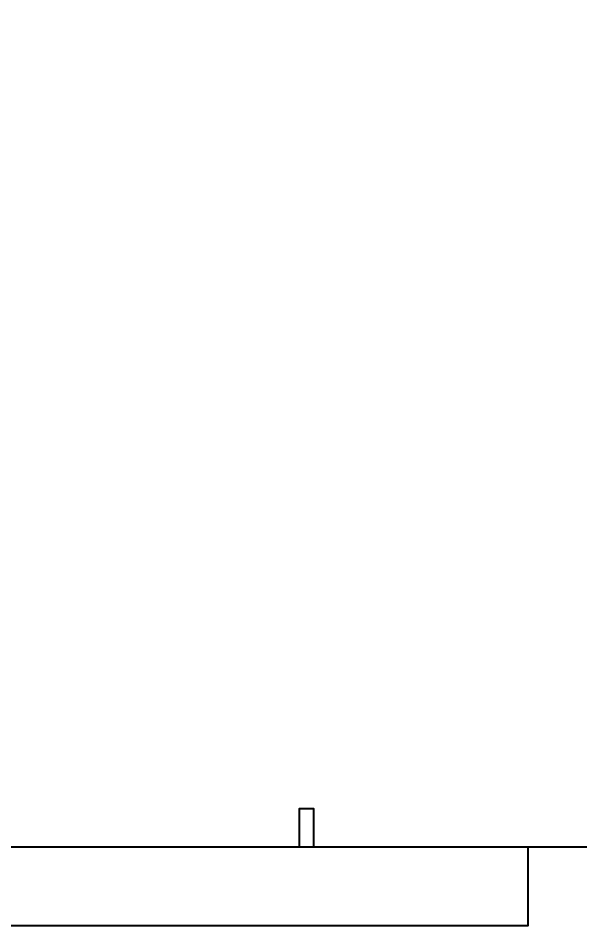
# Model space of a CAD drawing. Header units: millimetres. Extents: x -123812 to 252100, y -3000 to 639000.
# Drawn here: x 35886 to 53644, y -2500 to 26196 of the extents above; entities that cross this region are included whole.
import ezdxf

# ---------------------------------------------------------------- set-up
doc = ezdxf.new("R2010")
doc.units = ezdxf.units.MM
for name, color, linetype, lineweight in [('D-BMK-AXIS', 7, 'Continuous', 13), ('D-STR-BASE', 7, 'Continuous', 25), ('D-STR-DIM', 7, 'Continuous', 13)]:
    doc.layers.add(name, color=color, linetype=linetype, lineweight=lineweight)
doc.styles.add('OpenSansCondensed-Light', font='OpenSansCondensed-Light.ttf')
doc.styles.add('TOWER_UNICODE', font='Arial Unicode.ttf')
doc.dimstyles.new('EZDXF', dxfattribs={"dimtxt": 0.25, "dimasz": 0.175, "dimexe": 0.375, "dimexo": 0.125, "dimgap": 0.1, "dimtad": 1, "dimlfac": 100, "dimzin": 12, "dimdsep": 46, "dimtxsty": 'OpenSansCondensed-Light', "dimblk": 'ARCHTICK', "dimcen": 2.5, "dimazin": 3, "dimtfac": 0.5, "dimtmove": 2, "dimatfit": 3})

# ---------------------------------------------------------------- blocks, each defined once
blk = doc.blocks.new('_ARCHTICK')
at = {"color": 0, "linetype": 'BYBLOCK', "const_width": 0.15}
blk.add_lwpolyline([(-0.5, -0.5), (0.5, 0.5)], dxfattribs=at)

msp = doc.modelspace()

# ---------------------------------------------------------------- linework, layer by layer
at = {"layer": 'D-BMK-AXIS'}
msp.add_line((-51000, 0), (51000, 0), dxfattribs=at)
at = {"layer": 'D-STR-BASE'}
for points in [[(44770, 0), (45230, 0), (45230, 1200), (44770, 1200)], [(-52000, -2500), (-52000, 0), (52000, 0), (52000, -2500)]]:
    msp.add_lwpolyline(points, close=True, dxfattribs=at)

# ---------------------------------------------------------------- dimensions: what is measured, and where the dimension line sits
at = {"layer": 'D-STR-DIM'}
for base, p2 in [((187000, 0), (0, 450000)), ((250000, 0), (0, 375000)), ((124000, 0), (0, 350000))]:
    msp.add_linear_dim(base=base, p1=(0, 0), p2=p2, angle=90, dimstyle='EZDXF', override={"dimtxt": 8400, "dimasz": 3750, "dimexe": 2100, "dimexo": 1800, "dimgap": 2100, "dimtad": 1, "dimdec": 0, "dimlfac": 1, "dimlunit": 2, "dimtxsty": 'TOWER_UNICODE', "dimclrd": 7, "dimclre": 7, "dimclrt": 7}, dxfattribs=at).render()

doc.saveas('drawing.dxf')
